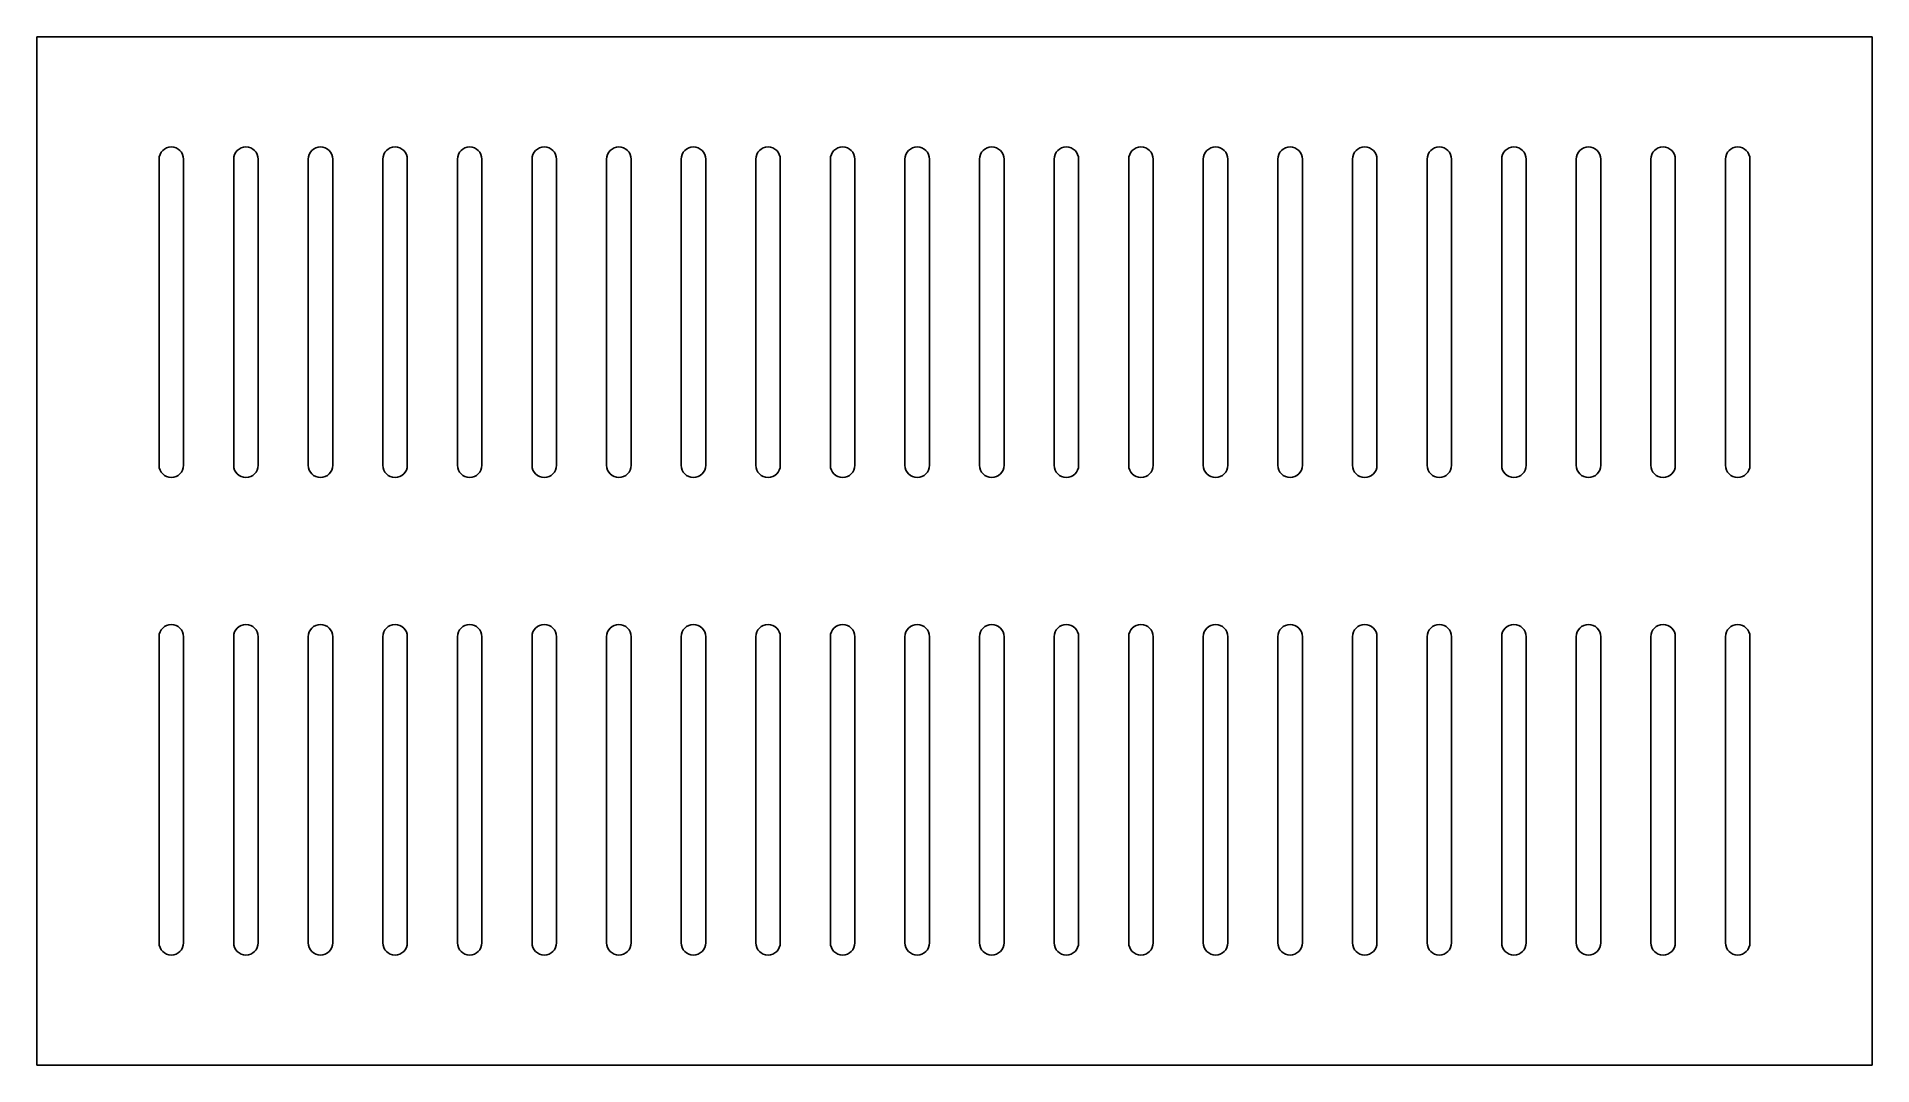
# Model space of a CAD drawing. Header units: millimetres. Extents: x 0 to 600, y -336 to 0.
import ezdxf

# ---------------------------------------------------------------- set-up
doc = ezdxf.new("R2010")
doc.units = ezdxf.units.MM

msp = doc.modelspace()

# ---------------------------------------------------------------- linework, layer by layer
at = {"color": 7, "linetype": 'Continuous', "lineweight": 25}
for p, q in [((0, 0), (0, -336)), ((600, 0), (0, 0)), ((600, -336), (600, 0)), ((40, -40), (40, -140)), ((48, -140), (48, -40)), ((64.38, -40), (64.38, -140)), ((72.38, -140), (72.38, -40)), ((88.76, -40), (88.76, -140)), ((96.76, -140), (96.76, -40)), ((113.14, -40), (113.14, -140)), ((121.14, -140), (121.14, -40)), ((137.52, -40), (137.52, -140)), ((145.52, -140), (145.52, -40)), ((161.9, -40), (161.9, -140)), ((169.9, -140), (169.9, -40)), ((186.29, -40), (186.29, -140)), ((194.29, -140), (194.29, -40)), ((210.67, -40), (210.67, -140)), ((218.67, -140), (218.67, -40)), ((235.05, -40), (235.05, -140)), ((243.05, -140), (243.05, -40)), ((259.43, -40), (259.43, -140)), ((267.43, -140), (267.43, -40)), ((283.81, -40), (283.81, -140)), ((291.81, -140), (291.81, -40)), ((308.19, -40), (308.19, -140)), ((316.19, -140), (316.19, -40)), ((332.57, -40), (332.57, -140)), ((340.57, -140), (340.57, -40)), ((356.95, -40), (356.95, -140)), ((364.95, -140), (364.95, -40)), ((381.33, -40), (381.33, -140)), ((389.33, -140), (389.33, -40)), ((405.71, -40), (405.71, -140)), ((413.71, -140), (413.71, -40)), ((430.1, -40), (430.1, -140)), ((438.1, -140), (438.1, -40)), ((454.48, -40), (454.48, -140)), ((462.48, -140), (462.48, -40)), ((478.86, -40), (478.86, -140)), ((486.86, -140), (486.86, -40)), ((503.24, -40), (503.24, -140)), ((511.24, -140), (511.24, -40)), ((527.62, -40), (527.62, -140)), ((535.62, -140), (535.62, -40)), ((552, -40), (552, -140)), ((560, -140), (560, -40)), ((40, -196), (40, -296)), ((48, -296), (48, -196)), ((64.38, -196), (64.38, -296)), ((72.38, -296), (72.38, -196)), ((88.76, -196), (88.76, -296)), ((96.76, -296), (96.76, -196)), ((113.14, -196), (113.14, -296)), ((121.14, -296), (121.14, -196)), ((137.52, -196), (137.52, -296)), ((145.52, -296), (145.52, -196)), ((161.9, -196), (161.9, -296)), ((169.9, -296), (169.9, -196)), ((186.29, -196), (186.29, -296)), ((194.29, -296), (194.29, -196)), ((210.67, -196), (210.67, -296)), ((218.67, -296), (218.67, -196)), ((235.05, -196), (235.05, -296)), ((243.05, -296), (243.05, -196)), ((259.43, -196), (259.43, -296)), ((267.43, -296), (267.43, -196)), ((283.81, -196), (283.81, -296)), ((291.81, -296), (291.81, -196)), ((308.19, -196), (308.19, -296)), ((316.19, -296), (316.19, -196)), ((332.57, -196), (332.57, -296)), ((340.57, -296), (340.57, -196)), ((356.95, -196), (356.95, -296)), ((364.95, -296), (364.95, -196)), ((381.33, -196), (381.33, -296)), ((389.33, -296), (389.33, -196)), ((405.71, -196), (405.71, -296)), ((413.71, -296), (413.71, -196)), ((430.1, -196), (430.1, -296)), ((438.1, -296), (438.1, -196)), ((454.48, -196), (454.48, -296)), ((462.48, -296), (462.48, -196)), ((478.86, -196), (478.86, -296)), ((486.86, -296), (486.86, -196)), ((503.24, -196), (503.24, -296)), ((511.24, -296), (511.24, -196)), ((527.62, -196), (527.62, -296)), ((535.62, -296), (535.62, -196)), ((552, -196), (552, -296)), ((560, -296), (560, -196)), ((0, -336), (600, -336))]:
    msp.add_line(p, q, dxfattribs=at)
for centre, start, end in [((68.38, -40), 0, 180), ((92.76, -40), 0, 180), ((117.14, -40), 0, 180), ((141.52, -40), 0, 180), ((165.9, -40), 0, 180), ((190.29, -40), 0, 180), ((214.67, -40), 0, 180), ((239.05, -40), 0, 180), ((263.43, -40), 0, 180), ((287.81, -40), 0, 180), ((312.19, -40), 0, 180), ((336.57, -40), 0, 180), ((360.95, -40), 0, 180), ((385.33, -40), 0, 180), ((409.71, -40), 0, 180), ((434.1, -40), 0, 180), ((458.48, -40), 0, 180), ((482.86, -40), 0, 180), ((507.24, -40), 0, 180), ((531.62, -40), 0, 180), ((556, -40), 0, 180), ((44, -40), 0, 180), ((44, -140), 180, 0), ((68.38, -140), 180, 0), ((92.76, -140), 180, 0), ((117.14, -140), 180, 0), ((141.52, -140), 180, 0), ((165.9, -140), 180, 0), ((190.29, -140), 180, 0), ((214.67, -140), 180, 0), ((239.05, -140), 180, 0), ((263.43, -140), 180, 0), ((287.81, -140), 180, 0), ((312.19, -140), 180, 0), ((336.57, -140), 180, 0), ((360.95, -140), 180, 0), ((385.33, -140), 180, 0), ((409.71, -140), 180, 0), ((434.1, -140), 180, 0), ((458.48, -140), 180, 0), ((482.86, -140), 180, 0), ((507.24, -140), 180, 0), ((531.62, -140), 180, 0), ((556, -140), 180, 0), ((44, -196), 0, 180), ((68.38, -196), 0, 180), ((92.76, -196), 0, 180), ((117.14, -196), 0, 180), ((141.52, -196), 0, 180), ((165.9, -196), 0, 180), ((190.29, -196), 0, 180), ((214.67, -196), 0, 180), ((239.05, -196), 0, 180), ((263.43, -196), 0, 180), ((287.81, -196), 0, 180), ((312.19, -196), 0, 180), ((336.57, -196), 0, 180), ((360.95, -196), 0, 180), ((385.33, -196), 0, 180), ((409.71, -196), 0, 180), ((434.1, -196), 0, 180), ((458.48, -196), 0, 180), ((482.86, -196), 0, 180), ((507.24, -196), 0, 180), ((531.62, -196), 0, 180), ((556, -196), 0, 180), ((44, -296), 180, 0), ((68.38, -296), 180, 0), ((92.76, -296), 180, 0), ((117.14, -296), 180, 0), ((141.52, -296), 180, 0), ((165.9, -296), 180, 0), ((190.29, -296), 180, 0), ((214.67, -296), 180, 0), ((239.05, -296), 180, 0), ((263.43, -296), 180, 0), ((287.81, -296), 180, 0), ((312.19, -296), 180, 0), ((336.57, -296), 180, 0), ((360.95, -296), 180, 0), ((385.33, -296), 180, 0), ((409.71, -296), 180, 0), ((434.1, -296), 180, 0), ((458.48, -296), 180, 0), ((482.86, -296), 180, 0), ((507.24, -296), 180, 0), ((531.62, -296), 180, 0), ((556, -296), 180, 0)]:
    msp.add_arc(centre, 4, start, end, dxfattribs=at)

doc.saveas('drawing.dxf')
